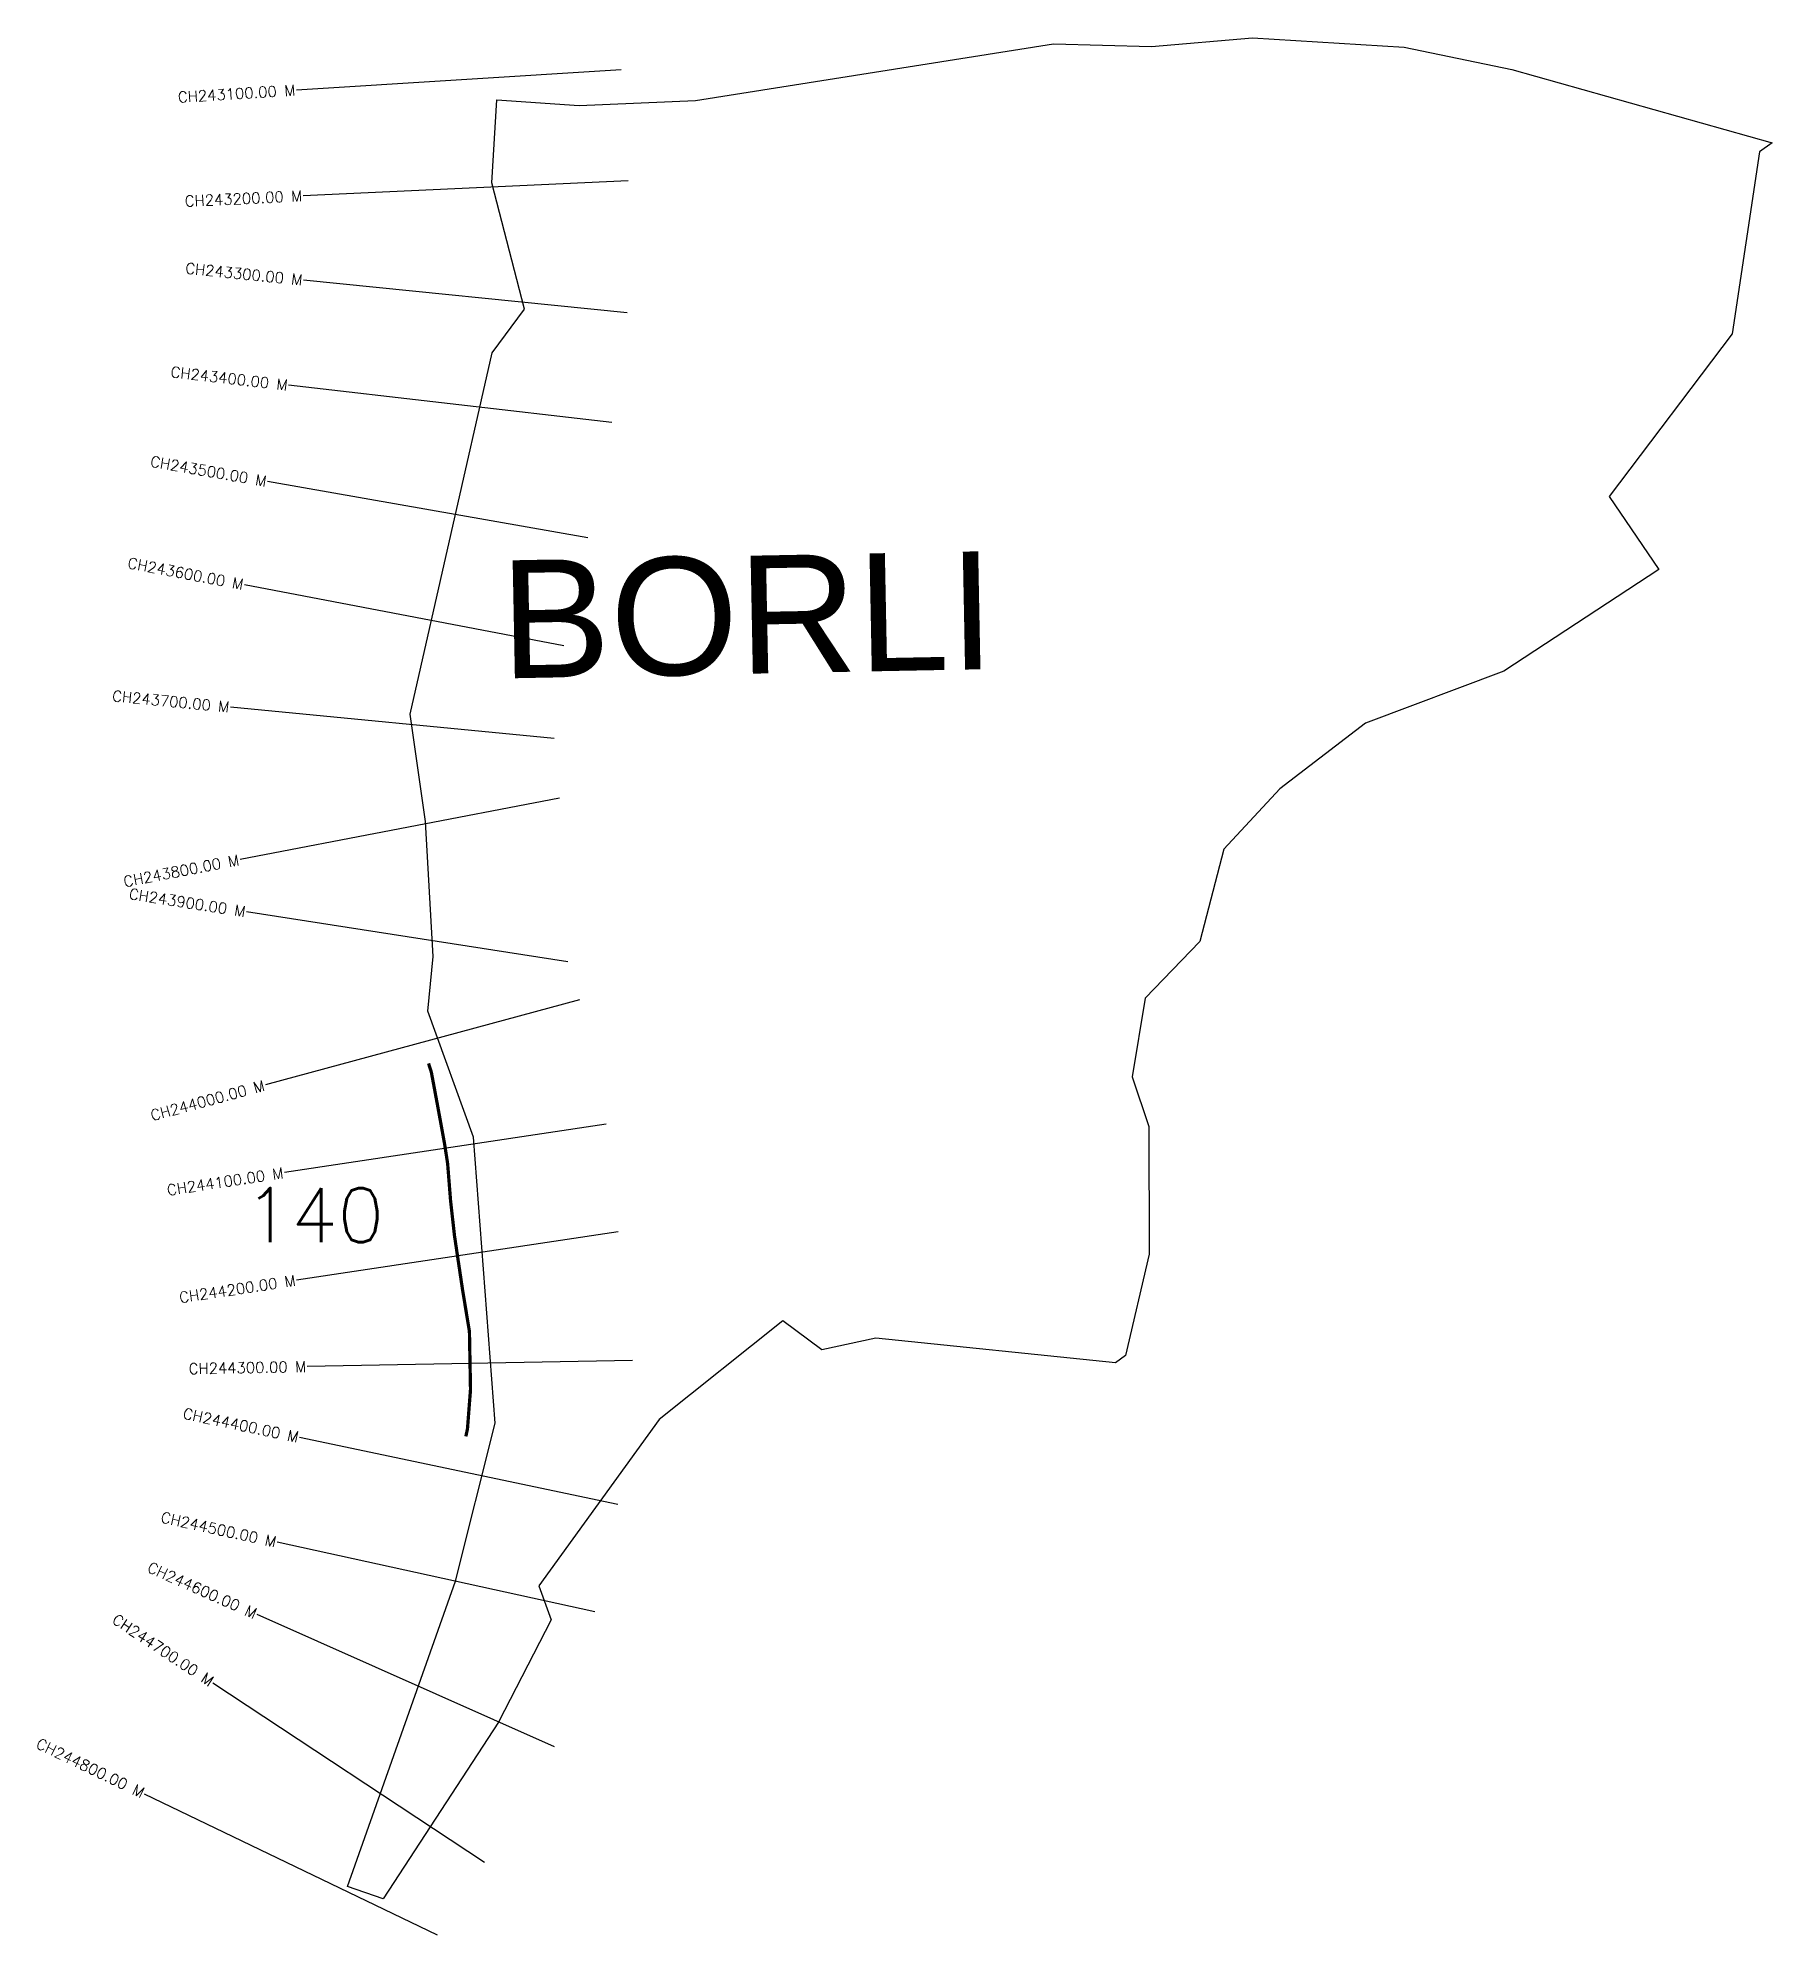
# Model space of a CAD drawing. Header units: metres. Extents: x 279128 to 280727, y 2047158 to 2048907.
import ezdxf
from ezdxf.enums import TextEntityAlignment as Align

# ---------------------------------------------------------------- set-up
doc = ezdxf.new("R2010")
doc.units = ezdxf.units.M
for name, color, linetype in [('ARTIFICIALLY PROTECTED', 4, 'Continuous'), ('CS', 134, 'Continuous'), ('CSMark', 6, 'Continuous'), ('village', 3, 'Continuous'), ('VILLAGE NAME', 250, 'Continuous')]:
    doc.layers.add(name, color=color, linetype=linetype)
doc.styles.get("Standard").update_dxf_attribs({"font": 'simplex.shx'})

msp = doc.modelspace()

# ---------------------------------------------------------------- linework, layer by layer
at = {"color": 6, "flags": 128}
msp.add_lwpolyline([(280064.4, 2048901.8), (280154.8, 2048899.3)], dxfattribs=at)
at = {"layer": 'ARTIFICIALLY PROTECTED', "const_width": 3, "flags": 128}
msp.add_lwpolyline([(279488.1, 2047961.8), (279490.7, 2047953.6), (279496.8, 2047920.9), (279502.9, 2047887.5), (279505.7, 2047869.4), (279508.4, 2047835.4), (279512, 2047803.1), (279519.4, 2047753.5), (279525.8, 2047714.6), (279526.8, 2047661.2), (279524, 2047624.9), (279522.5, 2047617.9)], dxfattribs=at)
at = {"layer": 'CS'}
for p, q in [((279665.7, 2048877.7), (279366.2, 2048859.2)), ((279672.3, 2048775.6), (279372.6, 2048761.8)), ((279671.3, 2048653.7), (279372.8, 2048684)), ((279657.2, 2048552.7), (279359.1, 2048587)), ((279635.1, 2048446.5), (279339.6, 2048498.2)), ((279613, 2048346.7), (279318.4, 2048403)), ((279603.9, 2048261.2), (279305.4, 2048290.2)), ((279609, 2048206.2), (279314.3, 2048149.8)), ((279616.7, 2048055.5), (279320.2, 2048101.5)), ((279627.3, 2048020.3), (279337.7, 2047942)), ((279651.8, 2047905.9), (279355.2, 2047861.2)), ((279663.1, 2047806.5), (279366.4, 2047762)), ((279676.3, 2047687.9), (279376.3, 2047682.4)), ((279662.6, 2047555.2), (279369, 2047616.9)), ((279641.5, 2047456.2), (279348.5, 2047520.3)), ((279604.1, 2047331.7), (279329.9, 2047453.6)), ((279539.6, 2047225.1), (279289.3, 2047390.5)), ((279496.5, 2047158.2), (279226.1, 2047288.2))]:
    msp.add_line(p, q, dxfattribs=at)
at = {"layer": 'village', "color": 6}
for points in [[(280154.8, 2048899.3, 0), (280247.8, 2048907.2, 0), (280387.8, 2048898.7, 0), (280487, 2048878.2, 0), (280727.1, 2048810.5, 0)], [(280727.1, 2048810.5, 0), (280715.4, 2048802.1, 0), (280690.4, 2048634.3, 0), (280576.7, 2048484.4, 0), (280622.7, 2048417.1, 0), (280479.7, 2048323.5, 0), (280352.2, 2048275.5, 0), (280273.2, 2048214.8, 0), (280221.6, 2048159.2, 0), (280199.5, 2048074.2, 0), (280149, 2048022.1, 0), (280137.1, 2047949.3, 0), (280152.4, 2047903.5, 0), (280152.6, 2047785.9, 0), (280130.7, 2047692.5, 0), (280121.7, 2047685.9, 0), (279900.6, 2047708.6, 0), (279850.7, 2047697.6, 0), (279814.8, 2047724.4, 0), (279700.7, 2047633.5, 0), (279589.7, 2047480.2, 0), (279601.3, 2047448.9, 0), (279552.7, 2047354.6, 0), (279446.3, 2047191.5, 0), (279413.4, 2047203.1, 0), (279513.1, 2047484.4, 0), (279549.4, 2047630, 0), (279529.5, 2047893.9, 0), (279487.3, 2048010.1, 0), (279492.4, 2048060.5, 0), (279485.4, 2048184.7, 0), (279471, 2048283.7, 0), (279546.9, 2048616.8, 0), (279576.5, 2048657.1, 0), (279546.4, 2048773.8, 0), (279551.2, 2048850.1, 0), (279627.1, 2048845, 0), (279734.3, 2048849.7, 0), (280064.4, 2048901.8, 0)]]:
    msp.add_polyline3d(points, dxfattribs=at)

# ---------------------------------------------------------------- texts
at = {"insert": (279318.5, 2047846.9), "char_height": 50, "attachment_point": 1}
msp.add_mtext_dynamic_manual_height_columns('140', width=84.374, gutter_width=1, heights=[74.2], dxfattribs=at)
at = {"layer": 'CSMark'}
for s, rotation, p in [('CH243100.00 M', 3.5274, (279365.2, 2048859.2)), ('CH243200.00 M', 2.6442, (279371.6, 2048761.7)), ('CH243300.00 M', 354.2124, (279371.8, 2048684.1)), ('CH243400.00 M', 353.4319, (279358.1, 2048587.1)), ('CH243500.00 M', 350.0758, (279338.6, 2048498.4)), ('CH243600.00 M', 349.1862, (279317.4, 2048403.2)), ('CH243700.00 M', 354.4479, (279304.4, 2048290.3)), ('CH243800.00 M', 10.8312, (279313.4, 2048149.6)), ('CH243900.00 M', 351.1751, (279319.2, 2048101.7)), ('CH244000.00 M', 15.1275, (279336.7, 2047941.8)), ('CH244100.00 M', 8.5816, (279354.2, 2047861)), ('CH244200.00 M', 8.517, (279365.5, 2047761.9)), ('CH244300.00 M', 1.0486, (279375.3, 2047682.3)), ('CH244400.00 M', 348.1309, (279368.1, 2047617.1)), ('CH244500.00 M', 347.6736, (279347.5, 2047520.5)), ('CH244600.00 M', 336.0342, (279329, 2047454)), ('CH244700.00 M', 326.5394, (279288.5, 2047391)), ('CH244800.00 M', 334.3134, (279225.2, 2047288.7))]:
    msp.add_text(s, height=10, rotation=rotation, dxfattribs=at).set_placement(p, align=Align.MIDDLE_RIGHT)
at = {"layer": 'VILLAGE NAME', "insert": (279553.2, 2048425.4), "char_height": 108.748, "attachment_point": 1, "rotation": 1.1028}
msp.add_mtext_dynamic_manual_height_columns('{\\fArial|b0|i0|c0|p34;BORLI}', width=726.929, gutter_width=543.7, heights=[0], dxfattribs=at)

doc.saveas('drawing.dxf')
